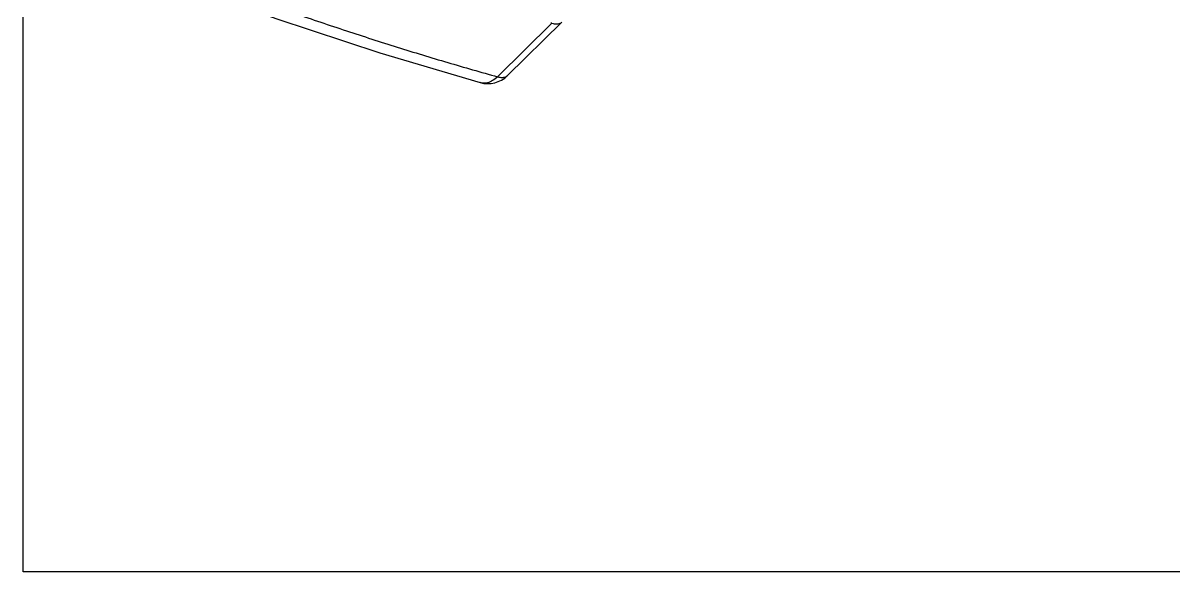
# Model space of a CAD drawing. Header units: millimetres. Extents: x 1786 to 2940, y -3417 to -1928.
# Drawn here: x 1818.2 to 2062.8, y -3409.7 to -3293.1 of the extents above; entities that cross this region are included whole.
import ezdxf

# ---------------------------------------------------------------- set-up
doc = ezdxf.new("R2010")
doc.units = ezdxf.units.MM

# ---------------------------------------------------------------- blocks, each defined once
blk = doc.blocks.new('*u5')
at = {"color": 7, "linetype": 'Continuous'}
for p, q in [((18.83, 86.07, 0), (7.28, 74.7, 0)), ((20.94, 86.34, 0), (9.39, 74.97, 0)), ((24.65, 87.57, 0), (24.65, 87.57, 0))]:
    blk.add_line(p, q, dxfattribs=at)
at = {"color": 7, "linetype": 'Continuous', "elevation": 0}
blk.add_lwpolyline([(89.85, 66.05), (67.86, 74.04), (45.95, 81.27), (24.65, 87.57)], dxfattribs=at)
at = {"color": 7, "linetype": 'Continuous'}
for centre, radius, start, end in [((23.04, 81.79, 0), 6, 74.4557, 134.5299), ((11.52, 82.69, 0), 8.01, 254.5227, 255.4185)]:
    blk.add_arc(centre, radius, start, end, dxfattribs=at)
for points, start_tangent, end_tangent in [([(20.94, 86.34, 0), (19.99, 86.48, 0), (19.22, 86.33, 0), (18.83, 86.07, 0)], (-0.963699, 0.266991), (-0.717913, -0.696132)), ([(20.94, 86.34, 0), (21.99, 87.14, 0), (23.1, 87.6, 0), (24.22, 87.66, 0), (24.65, 87.57, 0)], (0.721827, 0.692073), (0.963194, -0.268808)), ([(86.11, 64.83, 0), (75, 68.95, 0), (63.99, 72.86, 0), (53.08, 76.55, 0), (42.27, 80.03, 0), (31.55, 83.29, 0), (20.94, 86.34, 0)], (-0.93497, 0.354728), (-0.963415, 0.268016)), ([(9.39, 74.97, 0), (8.43, 75.11, 0), (7.66, 74.97, 0), (7.28, 74.7, 0)], (-0.963699, 0.266991), (-0.717978, -0.696066)), ([(9.51, 74.94, 0), (9.57, 74.92, 0), (9.62, 74.91, 0)], (0.967827, -0.251616), (0.971291, -0.237896))]:
    blk.add_spline(points, degree=3, dxfattribs=dict(at, start_tangent=start_tangent, end_tangent=end_tangent))

msp = doc.modelspace()

# ---------------------------------------------------------------- linework, layer by layer
at = {"layer": 'Defpoints', "color": 2, "elevation": 0}
msp.add_lwpolyline([(2067.79, -3409.72), (1818.19, -3409.72), (1818.19, -3060.63), (2067.79, -3060.63)], close=True, dxfattribs=at)

# ---------------------------------------------------------------- block references
at = {"rotation": 180}
msp.add_blockref('*u5', (1939.99, -3218.17, 0), dxfattribs=at)

doc.saveas('drawing.dxf')
